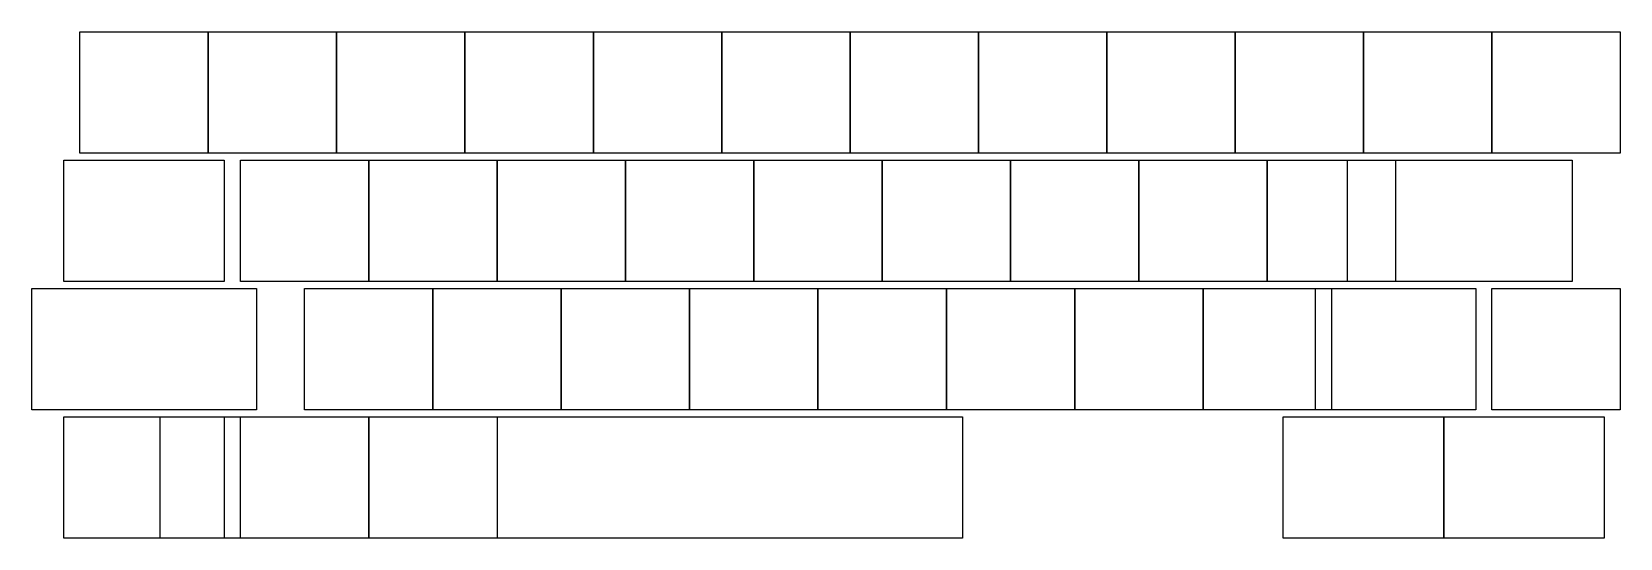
# Model space of a CAD drawing. Header units: millimetres. Extents: x -121 to 114, y -38 to 38.
import ezdxf

# ---------------------------------------------------------------- set-up
doc = ezdxf.new("R2010")
doc.units = ezdxf.units.MM

msp = doc.modelspace()

# ---------------------------------------------------------------- linework, layer by layer
for p, q in [((-114.3, 37.575), (-95.25, 37.575)), ((-114.3, 19.575), (-114.3, 37.575)), ((-95.25, 37.575), (-95.25, 19.575)), ((-95.25, 37.575), (-76.2, 37.575)), ((-95.25, 19.575), (-95.25, 37.575)), ((-76.2, 37.575), (-76.2, 19.575)), ((-76.2, 37.575), (-57.15, 37.575)), ((-76.2, 19.575), (-76.2, 37.575)), ((-57.15, 37.575), (-57.15, 19.575)), ((-57.15, 37.575), (-38.1, 37.575)), ((-57.15, 19.575), (-57.15, 37.575)), ((-38.1, 37.575), (-38.1, 19.575)), ((-38.1, 37.575), (-19.05, 37.575)), ((-38.1, 19.575), (-38.1, 37.575)), ((-19.05, 37.575), (-19.05, 19.575)), ((-19.05, 37.575), (0, 37.575)), ((-19.05, 19.575), (-19.05, 37.575)), ((0, 37.575), (0, 19.575)), ((0, 37.575), (19.05, 37.575)), ((0, 19.575), (0, 37.575)), ((19.05, 37.575), (19.05, 19.575)), ((19.05, 37.575), (38.1, 37.575)), ((19.05, 19.575), (19.05, 37.575)), ((38.1, 37.575), (38.1, 19.575)), ((38.1, 37.575), (57.15, 37.575)), ((38.1, 19.575), (38.1, 37.575)), ((57.15, 37.575), (57.15, 19.575)), ((57.15, 37.575), (76.2, 37.575)), ((57.15, 19.575), (57.15, 37.575)), ((76.2, 37.575), (76.2, 19.575)), ((76.2, 37.575), (95.25, 37.575)), ((76.2, 19.575), (76.2, 37.575)), ((95.25, 37.575), (95.25, 19.575)), ((95.25, 37.575), (114.3, 37.575)), ((95.25, 19.575), (95.25, 37.575)), ((114.3, 37.575), (114.3, 19.575)), ((-95.25, 19.575), (-114.3, 19.575)), ((-76.2, 19.575), (-95.25, 19.575)), ((-57.15, 19.575), (-76.2, 19.575)), ((-38.1, 19.575), (-57.15, 19.575)), ((-19.05, 19.575), (-38.1, 19.575)), ((0, 19.575), (-19.05, 19.575)), ((19.05, 19.575), (0, 19.575)), ((38.1, 19.575), (19.05, 19.575)), ((57.15, 19.575), (38.1, 19.575)), ((76.2, 19.575), (57.15, 19.575)), ((95.25, 19.575), (76.2, 19.575)), ((114.3, 19.575), (95.25, 19.575)), ((-116.68125, 18.525), (-92.86875, 18.525)), ((-116.68125, 0.525), (-116.68125, 18.525)), ((-92.86875, 18.525), (-92.86875, 0.525)), ((-90.4875, 18.525), (-71.4375, 18.525)), ((-90.4875, 0.525), (-90.4875, 18.525)), ((-71.4375, 18.525), (-71.4375, 0.525)), ((-71.4375, 18.525), (-52.3875, 18.525)), ((-71.4375, 0.525), (-71.4375, 18.525)), ((-52.3875, 18.525), (-52.3875, 0.525)), ((-52.3875, 18.525), (-33.3375, 18.525)), ((-52.3875, 0.525), (-52.3875, 18.525)), ((-33.3375, 18.525), (-33.3375, 0.525)), ((-33.3375, 18.525), (-14.2875, 18.525)), ((-33.3375, 0.525), (-33.3375, 18.525)), ((-14.2875, 18.525), (-14.2875, 0.525)), ((-14.2875, 18.525), (4.7625, 18.525)), ((-14.2875, 0.525), (-14.2875, 18.525)), ((4.7625, 18.525), (4.7625, 0.525)), ((4.7625, 18.525), (23.8125, 18.525)), ((4.7625, 0.525), (4.7625, 18.525)), ((23.8125, 18.525), (23.8125, 0.525)), ((23.8125, 18.525), (42.8625, 18.525)), ((23.8125, 0.525), (23.8125, 18.525)), ((42.8625, 18.525), (42.8625, 0.525)), ((42.8625, 18.525), (61.9125, 18.525)), ((42.8625, 0.525), (42.8625, 18.525)), ((61.9125, 18.525), (61.9125, 0.525)), ((61.9125, 18.525), (80.9625, 18.525)), ((61.9125, 0.525), (61.9125, 18.525)), ((73.81875, 18.525), (107.15625, 18.525)), ((73.81875, 0.525), (73.81875, 18.525)), ((80.9625, 18.525), (80.9625, 0.525)), ((107.15625, 18.525), (107.15625, 0.525)), ((-92.86875, 0.525), (-116.68125, 0.525)), ((-71.4375, 0.525), (-90.4875, 0.525)), ((-52.3875, 0.525), (-71.4375, 0.525)), ((-33.3375, 0.525), (-52.3875, 0.525)), ((-14.2875, 0.525), (-33.3375, 0.525)), ((4.7625, 0.525), (-14.2875, 0.525)), ((23.8125, 0.525), (4.7625, 0.525)), ((42.8625, 0.525), (23.8125, 0.525)), ((61.9125, 0.525), (42.8625, 0.525)), ((80.9625, 0.525), (61.9125, 0.525)), ((107.15625, 0.525), (73.81875, 0.525)), ((-121.44375, -0.525), (-88.10625, -0.525)), ((-121.44375, -18.525), (-121.44375, -0.525)), ((-88.10625, -0.525), (-88.10625, -18.525)), ((-80.9625, -0.525), (-61.9125, -0.525)), ((-80.9625, -18.525), (-80.9625, -0.525)), ((-61.9125, -0.525), (-61.9125, -18.525)), ((-61.9125, -0.525), (-42.8625, -0.525)), ((-61.9125, -18.525), (-61.9125, -0.525)), ((-42.8625, -0.525), (-42.8625, -18.525)), ((-42.8625, -0.525), (-23.8125, -0.525)), ((-42.8625, -18.525), (-42.8625, -0.525)), ((-23.8125, -0.525), (-23.8125, -18.525)), ((-23.8125, -0.525), (-4.7625, -0.525)), ((-23.8125, -18.525), (-23.8125, -0.525)), ((-4.7625, -0.525), (-4.7625, -18.525)), ((-4.7625, -0.525), (14.2875, -0.525)), ((-4.7625, -18.525), (-4.7625, -0.525)), ((14.2875, -0.525), (14.2875, -18.525)), ((14.2875, -0.525), (33.3375, -0.525)), ((14.2875, -18.525), (14.2875, -0.525)), ((33.3375, -0.525), (33.3375, -18.525)), ((33.3375, -0.525), (52.3875, -0.525)), ((33.3375, -18.525), (33.3375, -0.525)), ((52.3875, -0.525), (52.3875, -18.525)), ((52.3875, -0.525), (71.4375, -0.525)), ((52.3875, -18.525), (52.3875, -0.525)), ((69.05625, -0.525), (92.86875, -0.525)), ((69.05625, -18.525), (69.05625, -0.525)), ((71.4375, -0.525), (71.4375, -18.525)), ((92.86875, -0.525), (92.86875, -18.525)), ((95.25, -0.525), (114.3, -0.525)), ((95.25, -18.525), (95.25, -0.525)), ((114.3, -0.525), (114.3, -18.525)), ((-88.10625, -18.525), (-121.44375, -18.525)), ((-61.9125, -18.525), (-80.9625, -18.525)), ((-42.8625, -18.525), (-61.9125, -18.525)), ((-23.8125, -18.525), (-42.8625, -18.525)), ((-4.7625, -18.525), (-23.8125, -18.525)), ((14.2875, -18.525), (-4.7625, -18.525)), ((33.3375, -18.525), (14.2875, -18.525)), ((52.3875, -18.525), (33.3375, -18.525)), ((71.4375, -18.525), (52.3875, -18.525)), ((92.86875, -18.525), (69.05625, -18.525)), ((114.3, -18.525), (95.25, -18.525)), ((-116.68125, -19.575), (-92.86875, -19.575)), ((-116.68125, -37.575), (-116.68125, -19.575)), ((-102.39375, -19.575), (16.66875, -19.575)), ((-102.39375, -37.575), (-102.39375, -19.575)), ((-92.86875, -19.575), (-92.86875, -37.575)), ((-90.4875, -19.575), (-71.4375, -19.575)), ((-90.4875, -37.575), (-90.4875, -19.575)), ((-71.4375, -19.575), (-71.4375, -37.575)), ((-71.4375, -19.575), (-52.3875, -19.575)), ((-71.4375, -37.575), (-71.4375, -19.575)), ((-52.3875, -19.575), (-52.3875, -37.575)), ((16.66875, -19.575), (16.66875, -37.575)), ((64.29375, -19.575), (88.10625, -19.575)), ((64.29375, -37.575), (64.29375, -19.575)), ((88.10625, -19.575), (88.10625, -37.575)), ((88.10625, -19.575), (111.91875, -19.575)), ((88.10625, -37.575), (88.10625, -19.575)), ((111.91875, -19.575), (111.91875, -37.575)), ((-92.86875, -37.575), (-116.68125, -37.575)), ((16.66875, -37.575), (-102.39375, -37.575)), ((-71.4375, -37.575), (-90.4875, -37.575)), ((-52.3875, -37.575), (-71.4375, -37.575)), ((88.10625, -37.575), (64.29375, -37.575)), ((111.91875, -37.575), (88.10625, -37.575))]:
    msp.add_line(p, q)

doc.saveas('drawing.dxf')
